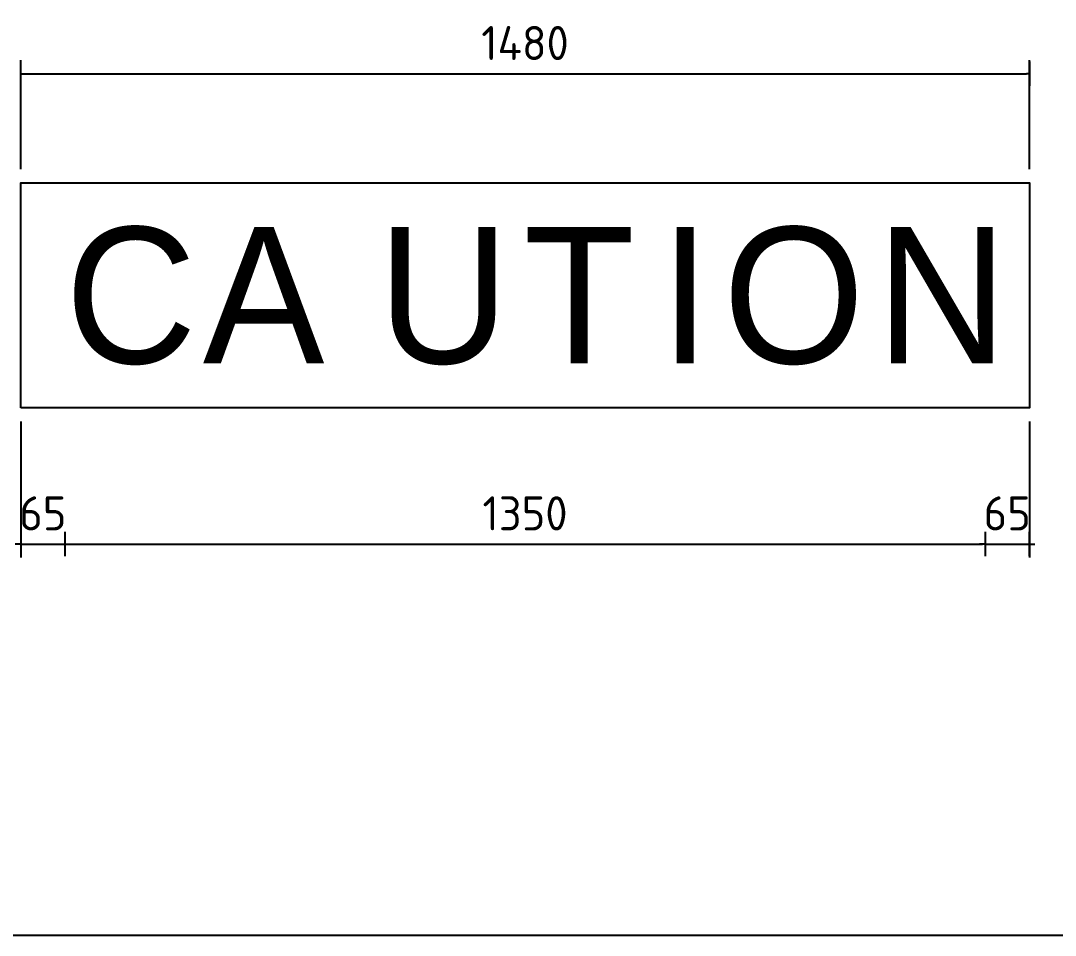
# Model space of a CAD drawing. Header units: millimetres. Extents: x 0 to 420, y 0 to 297.
# Drawn here: x 269.8 to 345.7, y 4.5 to 71.6 of the extents above; entities that cross this region are included whole.
import ezdxf
from ezdxf.enums import TextEntityAlignment as Align

# ---------------------------------------------------------------- set-up
doc = ezdxf.new("R2010")
doc.units = ezdxf.units.MM
doc.header["$LTSCALE"] = 10
for name, color, linetype in [('L35', 3, 'Continuous'), ('T25', 1, 'Continuous'), ('TBLK18', 4, 'Continuous'), ('TBLK25', 1, 'Continuous'), ('TBLK35', 3, 'Continuous'), ('TBLK50', 7, 'Continuous')]:
    doc.layers.add(name, color=color, linetype=linetype)
doc.styles.add('ESERIES', font='Eseries.shx')
doc.styles.add('ISO', font='iso3098b')
doc.styles.add('ISO3098B', font='iso3098b.shx')
doc.dimstyles.new('SIGNSDIM', dxfattribs={"dimtxt": 2.5, "dimasz": 0.2, "dimexe": 1, "dimexo": 1, "dimgap": 1, "dimtad": 1, "dimtoh": 1, "dimdec": 4, "dimlfac": 20, "dimrnd": 1, "dimdsep": 46, "dimtxsty": 'ISO3098B', "dimblk": 'SGNDIM', "dimcen": 2.5, "dimse1": 1, "dimse2": 1, "dimadec": 0, "dimazin": 0, "dimtfac": 1, "dimtdec": 4, "dimtix": 1, "dimtmove": 0, "dimatfit": 3, "dimldrblk": 'SGNDIM', "dimfxl": 1, "dimtolj": 1, "dimtzin": 0, "dimarcsym": 0})

# ---------------------------------------------------------------- blocks, each defined once
blk = doc.blocks.new('SGNDIM')
for p, q in [((0, 4.5), (0, -4.5)), ((0, 0), (-1, 0))]:
    blk.add_line(p, q)
blk = doc.blocks.new('*D47')
at = {"layer": 'Defpoints', "color": 0, "transparency": 16777216}
for p in [(343.808, 67.703), (269.828, 59.703), (343.808, 59.703)]:
    blk.add_point(p, dxfattribs=at)
at = {"layer": 'T25', "color": 0, "lineweight": -2, "transparency": 16777216}
for p, q in [((269.828, 60.703), (269.828, 68.703)), ((343.808, 60.703), (343.808, 68.703)), ((270.028, 67.703), (343.608, 67.703))]:
    blk.add_line(p, q, dxfattribs=at)
at = {"layer": 'T25', "color": 0, "lineweight": -2, "transparency": 16777216, "xscale": 0.2, "yscale": 0.2, "zscale": 0.2, "rotation": 180}
blk.add_blockref('SGNDIM', (269.828, 67.703), dxfattribs=at)
at = {"layer": 'T25', "color": 0, "lineweight": -2, "transparency": 16777216, "xscale": 0.2, "yscale": 0.2, "zscale": 0.2}
blk.add_blockref('SGNDIM', (343.808, 67.703), dxfattribs=at)
at = {"layer": 'T25', "color": 0, "transparency": 16777216, "insert": (306.818, 69.953), "char_height": 2.5, "attachment_point": 5, "style": 'ISO3098B'}
blk.add_mtext('\\A1;1480', dxfattribs=at)
blk = doc.blocks.new('*D51')
at = {"layer": 'Defpoints', "color": 0, "transparency": 16777216}
for p in [(340.558, 43.203), (343.808, 43.203), (343.808, 33.203)]:
    blk.add_point(p, dxfattribs=at)
at = {"layer": 'T25', "color": 0, "lineweight": -2, "transparency": 16777216}
for p, q in [((343.808, 42.203), (343.808, 32.203)), ((340.358, 33.203), (340.158, 33.203)), ((340.558, 33.203), (343.808, 33.203)), ((344.008, 33.203), (344.208, 33.203))]:
    blk.add_line(p, q, dxfattribs=at)
at = {"layer": 'T25', "color": 0, "lineweight": -2, "transparency": 16777216, "xscale": 0.2, "yscale": 0.2, "zscale": 0.2}
blk.add_blockref('SGNDIM', (340.558, 33.203), dxfattribs=at)
at = {"layer": 'T25', "color": 0, "lineweight": -2, "transparency": 16777216, "xscale": 0.2, "yscale": 0.2, "zscale": 0.2, "rotation": 180}
blk.add_blockref('SGNDIM', (343.808, 33.203), dxfattribs=at)
at = {"layer": 'T25', "color": 0, "transparency": 16777216, "insert": (342.183, 35.453), "char_height": 2.5, "attachment_point": 5, "style": 'ISO3098B'}
blk.add_mtext('\\A1;65', dxfattribs=at)
blk = doc.blocks.new('*D52')
at = {"layer": 'Defpoints', "color": 0, "transparency": 16777216}
for p in [(273.078, 43.203), (340.558, 43.203), (340.558, 33.203)]:
    blk.add_point(p, dxfattribs=at)
at = {"layer": 'T25', "color": 0, "lineweight": -2, "transparency": 16777216}
blk.add_line((273.278, 33.203), (340.358, 33.203), dxfattribs=at)
at = {"layer": 'T25', "color": 0, "lineweight": -2, "transparency": 16777216, "xscale": 0.2, "yscale": 0.2, "zscale": 0.2, "rotation": 180}
blk.add_blockref('SGNDIM', (273.078, 33.203), dxfattribs=at)
at = {"layer": 'T25', "color": 0, "lineweight": -2, "transparency": 16777216, "xscale": 0.2, "yscale": 0.2, "zscale": 0.2}
blk.add_blockref('SGNDIM', (340.558, 33.203), dxfattribs=at)
at = {"layer": 'T25', "color": 0, "transparency": 16777216, "insert": (306.818, 35.453), "char_height": 2.5, "attachment_point": 5, "style": 'ISO3098B'}
blk.add_mtext('\\A1;1350', dxfattribs=at)
blk = doc.blocks.new('*D53')
at = {"layer": 'Defpoints', "color": 0, "transparency": 16777216}
for p in [(269.828, 43.203), (273.078, 43.203), (273.078, 33.203)]:
    blk.add_point(p, dxfattribs=at)
at = {"layer": 'T25', "color": 0, "lineweight": -2, "transparency": 16777216}
for p, q in [((269.828, 42.203), (269.828, 32.203)), ((269.628, 33.203), (269.428, 33.203)), ((269.828, 33.203), (273.078, 33.203)), ((273.278, 33.203), (273.478, 33.203))]:
    blk.add_line(p, q, dxfattribs=at)
at = {"layer": 'T25', "color": 0, "lineweight": -2, "transparency": 16777216, "xscale": 0.2, "yscale": 0.2, "zscale": 0.2}
blk.add_blockref('SGNDIM', (269.828, 33.203), dxfattribs=at)
at = {"layer": 'T25', "color": 0, "lineweight": -2, "transparency": 16777216, "xscale": 0.2, "yscale": 0.2, "zscale": 0.2, "rotation": 180}
blk.add_blockref('SGNDIM', (273.078, 33.203), dxfattribs=at)
at = {"layer": 'T25', "color": 0, "transparency": 16777216, "insert": (271.453, 35.453), "char_height": 2.5, "attachment_point": 5, "style": 'ISO3098B'}
blk.add_mtext('\\A1;65', dxfattribs=at)
blk = doc.blocks.new('A3BBLK')
at = {"layer": 'TBLK50'}
blk.add_line((13, 4.5), (415.5, 4.5), dxfattribs=at)
blk = doc.blocks.new('a3_in_vtblk std dwg')
blk.add_blockref('A3BBLK', (0, 0))
at = {"layer": 'TBLK18', "style": 'ISO'}
blk.add_attdef('MR_DIRECTORATE', text='', height=1.5, dxfattribs=at).set_placement((381.5, 68.119), align=Align.CENTER)
for tag, p in [('STREET_NAME', (355.514, 62.1)), ('SUBURB_POSTCODE', (388.488, 62.1)), ('TELEPHONE_NO.', (368.306, 59.836)), ('FAX_NO.', (393.555, 59.836))]:
    blk.add_attdef(tag, p, '', height=1.5, dxfattribs=at)
at = {"layer": 'TBLK25', "style": 'ISO'}
for tag, height, p in [('MR_BRANCH', 2, (381.5, 65.199)), ('ROAD_SECTION', 1.75, (384.5, 29.162)), ('SLK', 1.75, (384.5, 26.108)), ('CHAINAGE', 1.75, (384.5, 19.205))]:
    blk.add_attdef(tag, text='', height=height, dxfattribs=at).set_placement(p, align=Align.CENTER)
for tag, p, height in [('FILE_NUMBER', (371.773, 54.237), 2.5), ('DESIGNED_/_DRAWN', (371.773, 49.487), 2), ('VERIFIED', (371.773, 44.487), 2), ('APPROVED', (371.773, 39.487), 2), ('LOCAL_AUTHORITY', (370.48, 16.733), 1.25)]:
    blk.add_attdef(tag, p, '', height=height, dxfattribs=at)
at = {"layer": 'TBLK35', "style": 'ISO', "width": 0.9}
for tag, p in [('ROAD_PROJECT&NUMBER', (384.5, 32.231)), ('DRAWING_DESCRIPTION', (384.5, 22.288))]:
    blk.add_attdef(tag, text='', height=2.5, dxfattribs=at).set_placement(p, align=Align.CENTER)
at = {"layer": 'TBLK50', "style": 'ISO'}
blk.add_attdef('MRWA_DRG_NUMBER', (356.288, 6.085), '', height=5, dxfattribs=at)

msp = doc.modelspace()

# ---------------------------------------------------------------- linework, layer by layer
at = {"layer": 'L35'}
msp.add_lwpolyline([(269.8278973, 43.2027905), (269.8278973, 59.7027905), (343.8083661, 59.7027905), (343.8083661, 43.2027905)], close=True, dxfattribs=at)

# ---------------------------------------------------------------- block references
msp.add_blockref('a3_in_vtblk std dwg', (0.0000004, -0.0000002))

# ---------------------------------------------------------------- texts
at = {"layer": 'L35', "style": 'ESERIES'}
for s, p in [('C', (273.0778973, 46.4527905)), ('A', (283.1872723, 46.4527905)), ('U', (296.0083661, 46.4527905)), ('T', (306.7036786, 46.4527905)), ('I', (316.6989911, 46.4527905)), ('O', (321.3286786, 46.4527905)), ('N', (332.5583661, 46.4527905))]:
    msp.add_text(s, height=10, dxfattribs=at).set_placement(p)

# ---------------------------------------------------------------- dimensions: what is measured, and where the dimension line sits
at = {"layer": 'T25'}
for base, p1, p2, override, picture, middle in [((343.8083661, 67.7027905), (269.8278973, 59.7027905), (343.8083661, 59.7027905), {"dimse1": 0, "dimse2": 0}, '*D47', (306.8181317, 69.9527905)), ((273.0778973, 33.2027905), (269.8278973, 43.2027905), (273.0778973, 43.2027905), {"dimse1": 0}, '*D53', (271.4528973, 35.4527905)), ((340.5583661, 33.2027905), (273.0778973, 43.2027905), (340.5583661, 43.2027905), {"dimse1": 1}, '*D52', (306.8181317, 35.4527905)), ((343.8083661, 33.2027905), (340.5583661, 43.2027905), (343.8083661, 43.2027905), {"dimse1": 1, "dimse2": 0}, '*D51', (342.1833661, 35.4527905))]:
    dim = msp.add_linear_dim(base=base, p1=p1, p2=p2, dimstyle='SIGNSDIM', override=override, dxfattribs=at)
    dim.commit()
    dim.dimension.update_dxf_attribs({"geometry": picture, "text_midpoint": middle})

doc.saveas('drawing.dxf')
